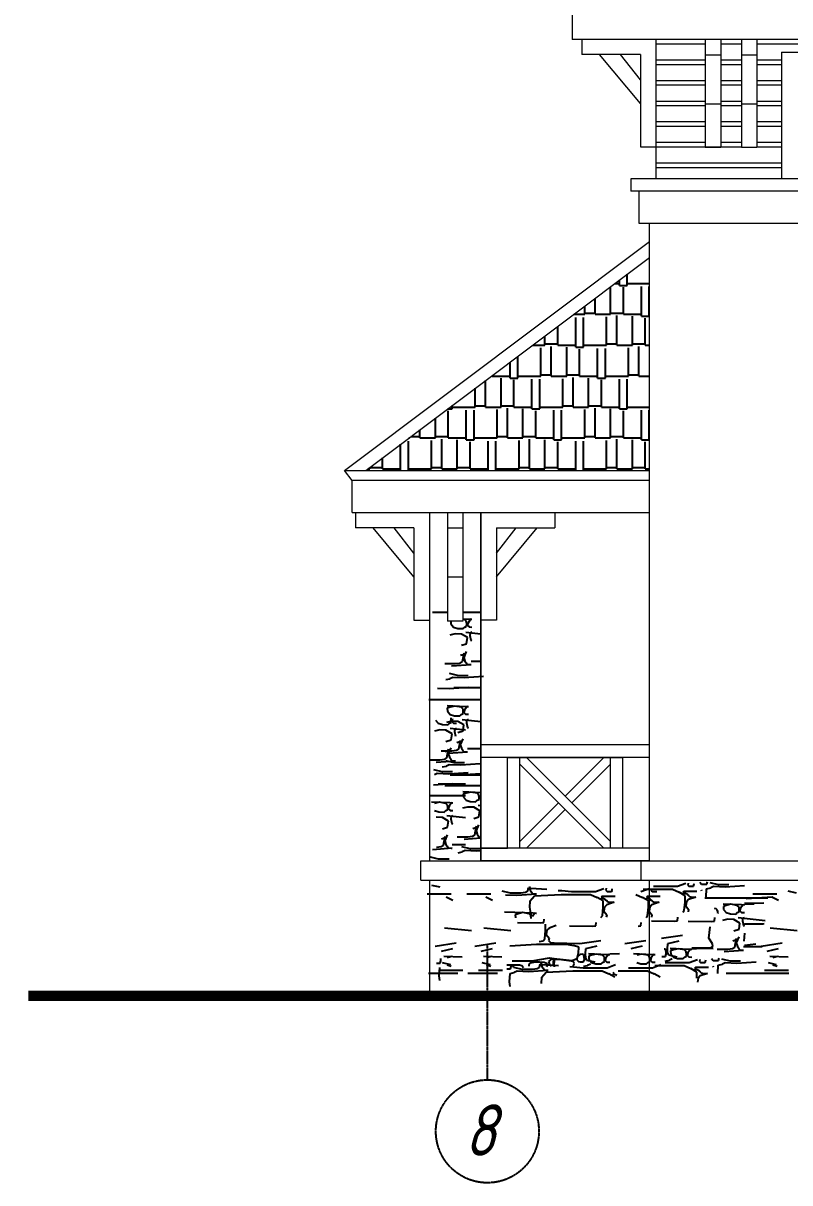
# Model space of a CAD drawing. Header units: millimetres. Extents: x 85048 to 158814, y 1395 to 38919.
# Drawn here: x 85048 to 91003, y 1395 to 10403 of the extents above; entities that cross this region are included whole.
import ezdxf

# ---------------------------------------------------------------- set-up
doc = ezdxf.new("R2010")
doc.units = ezdxf.units.MM
doc.linetypes.add('CENTER2', pattern=[1.125, 0.75, -0.125, 0.125, -0.125])
for name, color, linetype in [('axis', 40, 'CENTER2'), ('hatches', 8, 'Continuous'), ('wall', 5, 'Continuous')]:
    doc.layers.add(name, color=color, linetype=linetype)
doc.styles.add('ESKD', font='eskd.shx', dxfattribs={"oblique": 15})

msp = doc.modelspace()

# ---------------------------------------------------------------- hatches: boundary and pattern name
at = {"layer": 'hatches', "ltscale": 50, "true_color": 0x8f9991}
h = msp.add_hatch(dxfattribs=at)
h.set_pattern_fill('AR-RSHKE', color=252, scale=20, style=0)
h.set_pattern_definition([(0, (-2084640.28, 1516541.65), (510, 240), [120, -100, 140, -60, 180, -80]), (0, (-2084520.28, 1516551.65), (510, 240), [100, -380, 80, -120]), (0, (-2084280.28, 1516526.65), (510, 240), [60, -620]), (90, (-2084640.28, 1516541.65), (-170, 240), [230, -730]), (90, (-2084520.28, 1516541.65), (-170, 240), [225, -735]), (90, (-2084420.28, 1516541.65), (-170, 240), [210, -750]), (90, (-2084280.28, 1516526.65), (-170, 240), [230, -730]), (90, (-2084220.28, 1516526.65), (-170, 240), [230, -730]), (90, (-2084040.28, 1516541.65), (-170, 240), [220, -740])])
h.paths.add_polyline_path([(89913, 8582.4), (87709.6, 6929.9), (89913, 6929.9)])

# ---------------------------------------------------------------- linework, layer by layer
at = {"layer": 'axis'}
msp.add_line((88653.7, 2195.2), (88653.7, 3242.1), dxfattribs=at)
at = {"layer": 'axis', "color": 3}
msp.add_circle((88653.7, 1795.2), 400, dxfattribs=at)
at = {"layer": 'hatches', "color": 252, "ltscale": 50, "true_color": 0x8f9991}
for p, q in [((88227.1, 5827.9, -447.4), (88343.4, 5827.9, -447.4)), ((88463.4, 5827.9, -447.4), (88602.9, 5827.9, -447.4)), ((88463.4, 5776.1, -666.4), (88510.1, 5773.8, -666.4)), ((88492, 5753.1, -666.4), (88478.3, 5767.9, -666.4)), ((88523, 5772.8, -666.4), (88503.7, 5746.1, -666.4)), ((88510.1, 5773.8, -666.4), (88534.1, 5773, -666.4)), ((88534.1, 5770.6, -666.4), (88523, 5772.8, -666.4)), ((88369.9, 5758.1, -666.4), (88370.8, 5736.5, -666.4)), ((88370.8, 5736.5, -666.4), (88391.7, 5711.9, -666.4)), ((88391.7, 5711.9, -666.4), (88424.9, 5701.6, -666.4)), ((88424.9, 5701.6, -666.4), (88466.4, 5700.6, -666.4)), ((88466.4, 5700.6, -666.4), (88478.3, 5711.9, -666.4)), ((88478.3, 5711.9, -666.4), (88492.6, 5718.7, -666.4)), ((88493.5, 5732, -666.4), (88492, 5753.1, -666.4)), ((88492.6, 5718.7, -666.4), (88493.5, 5732, -666.4)), ((88503.7, 5746.1, -666.4), (88497.8, 5726.3, -666.4)), ((88497.8, 5726.3, -666.4), (88511.7, 5713.3, -666.4)), ((88511.7, 5713.3, -666.4), (88534.1, 5712.5, -666.4)), ((88403.9, 5659.7, -666.4), (88363, 5650.3, -666.4)), ((88451.4, 5657.9, -666.4), (88403.9, 5659.7, -666.4)), ((88499, 5630.2, -666.4), (88451.4, 5657.9, -666.4)), ((88485.8, 5673.2, -670.2), (88602.9, 5660.9, -670.2)), ((88492, 5583, -666.4), (88499, 5630.2, -666.4)), ((88520, 5665.4, -666.4), (88517.7, 5647.2, -666.4)), ((88517.7, 5647.2, -666.4), (88525.8, 5611.5, -666.4)), ((88534.1, 5672, -666.4), (88520, 5665.4, -666.4)), ((88525.8, 5611.5, -666.4), (88534.1, 5608, -666.4)), ((88443.9, 5493.5, -666.4), (88484.5, 5505.6, -666.4)), ((88451.4, 5570.9, -666.4), (88492, 5583, -666.4)), ((88459.3, 5443.9, -666.4), (88473, 5512.8, -666.4)), ((88489.3, 5522.4, -666.4), (88470, 5476.7, -666.4)), ((88322.1, 5428.9, -666.4), (88405.3, 5428.1, -666.4)), ((88526.6, 5418.7, -666.4), (88375.8, 5408, -666.4)), ((88405.3, 5428.1, -666.4), (88442.1, 5433.2, -666.4)), ((88442.1, 5433.2, -666.4), (88459.3, 5443.9, -666.4)), ((88470, 5476.7, -666.4), (88478.6, 5448.6, -666.4)), ((88478.6, 5448.6, -666.4), (88489.3, 5434.7, -666.4)), ((88489.3, 5434.7, -666.4), (88493.8, 5423.4, -666.4)), ((88493.8, 5423.4, -666.4), (88520.6, 5420.5, -666.4)), ((88520.6, 5420.5, -666.4), (88526.6, 5420.9, -666.4)), ((88602.9, 5445.3, -666.4), (88526.6, 5445.3, -666.4)), ((88355.7, 5353.2, -666.4), (88420.2, 5338.1, -666.4)), ((88384.7, 5320.8, -666.4), (88362.6, 5311, -666.4)), ((88473.8, 5317.2, -666.4), (88384.7, 5320.8, -666.4)), ((88420.2, 5338.1, -666.4), (88503.3, 5337.3, -666.4)), ((88624.6, 5328, -666.4), (88473.8, 5317.2, -666.4)), ((88356, 5231.9, -443.6), (88266.8, 5235.4, -443.6)), ((88330.6, 5304.9, -666.4), (88362.6, 5311, -666.4)), ((88506.8, 5242.6, -443.6), (88356, 5231.9, -443.6)), ((88392.3, 5242.6, -443.6), (88602.9, 5242.6, -443.6)), ((88199.8, 5149.8, -224.5), (88602.9, 5149.8, -224.5)), ((88340.2, 5102.7, -443.6), (88482.8, 5095.7, -443.6)), ((88364.4, 5089.9, -443.6), (88342.5, 5081.8, -443.6)), ((88342.5, 5081.8, -443.6), (88343.5, 5058.4, -443.6)), ((88343.5, 5058.4, -443.6), (88364.4, 5033.9, -443.6)), ((88401.1, 5098.4, -443.6), (88364.4, 5089.9, -443.6)), ((88451, 5089.9, -443.6), (88401.1, 5098.4, -443.6)), ((88464.7, 5075, -443.6), (88451, 5089.9, -443.6)), ((88466.2, 5053.9, -443.6), (88464.7, 5075, -443.6)), ((88465.2, 5040.7, -443.6), (88466.2, 5053.9, -443.6)), ((88476.4, 5068, -443.6), (88470.5, 5048.3, -443.6)), ((88470.5, 5048.3, -443.6), (88484.4, 5035.2, -443.6)), ((88495.7, 5094.7, -443.6), (88476.4, 5068, -443.6)), ((88482.8, 5095.7, -443.6), (88506.8, 5095, -443.6)), ((88506.8, 5092.5, -443.6), (88495.7, 5094.7, -443.6)), ((88250.6, 4989.6, -220.7), (88271.4, 4965, -220.7)), ((88271.4, 4965, -220.7), (88304.6, 4954.6, -220.7)), ((88304.6, 4954.6, -220.7), (88346.2, 4953.7, -220.7)), ((88376.6, 4981.6, -443.6), (88335.7, 4972.2, -443.6)), ((88346.2, 4953.7, -220.7), (88358.1, 4965, -220.7)), ((88358.1, 4965, -220.7), (88372.3, 4971.8, -220.7)), ((88364.4, 5033.9, -443.6), (88397.5, 5023.5, -443.6)), ((88373.3, 4985.1, -220.7), (88371.7, 5006.1, -220.7)), ((88372.3, 4971.8, -220.7), (88373.3, 4985.1, -220.7)), ((88424.1, 4979.8, -443.6), (88376.6, 4981.6, -443.6)), ((88383.4, 4999.1, -220.7), (88377.6, 4979.4, -220.7)), ((88377.6, 4979.4, -220.7), (88391.4, 4966.3, -220.7)), ((88391.4, 4966.3, -220.7), (88413.9, 4965.6, -220.7)), ((88397.5, 5023.5, -443.6), (88439.1, 5022.5, -443.6)), ((88471.7, 4952.2, -443.6), (88424.1, 4979.8, -443.6)), ((88439.1, 5022.5, -443.6), (88451, 5033.9, -443.6)), ((88451, 5033.9, -443.6), (88465.2, 5040.7, -443.6)), ((88458.5, 4995.1, -447.4), (88602.9, 4980, -447.4)), ((88484.4, 5035.2, -443.6), (88506.8, 5034.5, -443.6)), ((88492.7, 4987.4, -443.6), (88490.4, 4969.1, -443.6)), ((88490.4, 4969.1, -443.6), (88498.5, 4933.4, -443.6)), ((88506.8, 4993.9, -443.6), (88492.7, 4987.4, -443.6)), ((88283.7, 4912.8, -220.7), (88242.8, 4903.4, -220.7)), ((88331.1, 4911, -220.7), (88283.7, 4912.8, -220.7)), ((88378.8, 4883.3, -220.7), (88331.1, 4911, -220.7)), ((88365.6, 4926.3, -224.5), (88482.7, 4914, -224.5)), ((88371.7, 4836.1, -220.7), (88378.8, 4883.3, -220.7)), ((88399.8, 4918.5, -220.7), (88397.4, 4900.2, -220.7)), ((88397.4, 4900.2, -220.7), (88405.6, 4864.5, -220.7)), ((88413.9, 4925, -220.7), (88399.8, 4918.5, -220.7)), ((88424.1, 4892.9, -443.6), (88464.7, 4905, -443.6)), ((88464.7, 4905, -443.6), (88471.7, 4952.2, -443.6)), ((88498.5, 4933.4, -443.6), (88506.8, 4930, -443.6)), ((88331.1, 4824, -220.7), (88371.7, 4836.1, -220.7)), ((88369.1, 4775.5, -220.7), (88349.8, 4729.7, -220.7)), ((88416.6, 4815.4, -443.6), (88457.2, 4827.6, -443.6)), ((88431.9, 4765.8, -443.6), (88445.6, 4834.7, -443.6)), ((88462, 4844.4, -443.6), (88442.7, 4798.6, -443.6)), ((88442.7, 4798.6, -443.6), (88451.3, 4770.5, -443.6)), ((88285, 4681.2, -220.7), (88321.9, 4686.2, -220.7)), ((88294.8, 4750.8, -443.6), (88377.9, 4750, -443.6)), ((88321.9, 4686.2, -220.7), (88339, 4697, -220.7)), ((88323.6, 4746.6, -220.7), (88364.2, 4758.7, -220.7)), ((88339, 4697, -220.7), (88352.7, 4765.8, -220.7)), ((88499.3, 4740.7, -443.6), (88348.5, 4729.9, -443.6)), ((88349.8, 4729.7, -220.7), (88358.4, 4701.6, -220.7)), ((88358.4, 4701.6, -220.7), (88369.1, 4687.7, -220.7)), ((88369.1, 4687.7, -220.7), (88373.6, 4676.5, -220.7)), ((88377.9, 4750, -443.6), (88414.8, 4755.1, -443.6)), ((88414.8, 4755.1, -443.6), (88431.9, 4765.8, -443.6)), ((88451.3, 4770.5, -443.6), (88462, 4756.6, -443.6)), ((88462, 4756.6, -443.6), (88466.5, 4745.3, -443.6)), ((88466.5, 4745.3, -443.6), (88493.2, 4742.4, -443.6)), ((88493.2, 4742.4, -443.6), (88499.3, 4742.8, -443.6)), ((88602.9, 4767.3, -443.6), (88499.3, 4767.3, -443.6)), ((88201.9, 4681.9, -220.7), (88285, 4681.2, -220.7)), ((88235.5, 4606.2, -220.7), (88299.9, 4591.2, -220.7)), ((88406.4, 4671.8, -220.7), (88255.6, 4661.1, -220.7)), ((88303.3, 4626.8, -443.6), (88335.3, 4632.9, -443.6)), ((88328.4, 4675.1, -443.6), (88392.8, 4660.1, -443.6)), ((88357.3, 4642.7, -443.6), (88335.3, 4632.9, -443.6)), ((88446.5, 4639.2, -443.6), (88357.3, 4642.7, -443.6)), ((88373.6, 4676.5, -220.7), (88400.3, 4673.5, -220.7)), ((88392.8, 4660.1, -443.6), (88476, 4659.3, -443.6)), ((88400.3, 4673.5, -220.7), (88406.4, 4673.9, -220.7)), ((88597.3, 4649.9, -443.6), (88446.5, 4639.2, -443.6)), ((88264.4, 4573.8, -220.7), (88242.4, 4564, -220.7)), ((88353.6, 4570.3, -220.7), (88264.4, 4573.8, -220.7)), ((88299.9, 4591.2, -220.7), (88383, 4590.4, -220.7)), ((88504.4, 4581.1, -220.7), (88353.6, 4570.3, -220.7)), ((88365, 4564.5, -220.7), (88602.9, 4564.5, -220.7)), ((88479.5, 4564.5, -220.7), (88390.3, 4568.1, -220.7)), ((88602.9, 4573.3, -220.7), (88479.5, 4564.5, -220.7)), ((88386.5, 4495.7, 2.2), (88235.7, 4484.9, 2.2)), ((88272.1, 4495.7, 2.2), (88482.7, 4495.7, 2.2)), ((88323.3, 4482.5, -1.6), (88602.9, 4482.5, -1.6)), ((88463.7, 4435.4, -220.7), (88606.3, 4428.4, -220.7)), ((88487.8, 4422.6, -220.7), (88466, 4414.5, -220.7)), ((88466, 4414.5, -220.7), (88467, 4391.1, -220.7)), ((88524.5, 4431.1, -220.7), (88487.8, 4422.6, -220.7)), ((88574.5, 4422.6, -220.7), (88524.5, 4431.1, -220.7)), ((88588.1, 4407.7, -220.7), (88574.5, 4422.6, -220.7)), ((88203.8, 4402.9, 221.2), (88482.7, 4402.9, 221.2)), ((88219.9, 4355.8, 2.2), (88362.6, 4348.8, 2.2)), ((88280.8, 4351.5, 2.2), (88244.1, 4342.9, 2.2)), ((88330.8, 4342.9, 2.2), (88280.8, 4351.5, 2.2)), ((88344.4, 4328.1, 2.2), (88330.8, 4342.9, 2.2)), ((88346, 4307, 2.2), (88344.4, 4328.1, 2.2)), ((88375.4, 4347.8, 2.2), (88356.1, 4321, 2.2)), ((88362.6, 4348.8, 2.2), (88386.5, 4348, 2.2)), ((88386.5, 4345.5, 2.2), (88375.4, 4347.8, 2.2)), ((88467, 4391.1, -220.7), (88487.8, 4366.5, -220.7)), ((88487.8, 4366.5, -220.7), (88521, 4356.2, -220.7)), ((88521, 4356.2, -220.7), (88562.6, 4355.2, -220.7)), ((88562.6, 4355.2, -220.7), (88574.5, 4366.5, -220.7)), ((88574.5, 4366.5, -220.7), (88588.7, 4373.3, -220.7)), ((88582, 4327.8, -224.5), (88602.9, 4325.6, -224.5)), ((88589.7, 4386.6, -220.7), (88588.1, 4407.7, -220.7)), ((88588.7, 4373.3, -220.7), (88589.7, 4386.6, -220.7)), ((88599.8, 4400.7, -220.7), (88594, 4381, -220.7)), ((88594, 4381, -220.7), (88602.9, 4372.5, -220.7)), ((88602.9, 4405, -220.7), (88599.8, 4400.7, -220.7)), ((88244.1, 4286.9, 2.2), (88277.3, 4276.6, 2.2)), ((88303.8, 4232.9, 2.2), (88256.4, 4234.7, 2.2)), ((88277.3, 4276.6, 2.2), (88318.9, 4275.6, 2.2)), ((88318.9, 4275.6, 2.2), (88330.8, 4286.9, 2.2)), ((88330.8, 4286.9, 2.2), (88345, 4293.7, 2.2)), ((88338.2, 4248.2, -1.6), (88482.7, 4233.1, -1.6)), ((88345, 4293.7, 2.2), (88346, 4307, 2.2)), ((88356.1, 4321, 2.2), (88350.3, 4301.3, 2.2)), ((88350.3, 4301.3, 2.2), (88364.1, 4288.3, 2.2)), ((88364.1, 4288.3, 2.2), (88386.5, 4287.5, 2.2)), ((88372.4, 4240.4, 2.2), (88370.1, 4222.2, 2.2)), ((88386.5, 4247, 2.2), (88372.4, 4240.4, 2.2)), ((88500.1, 4314.3, -220.7), (88459.2, 4304.9, -220.7)), ((88547.5, 4312.5, -220.7), (88500.1, 4314.3, -220.7)), ((88595.2, 4284.8, -220.7), (88547.5, 4312.5, -220.7)), ((88547.5, 4225.5, -220.7), (88588.1, 4237.7, -220.7)), ((88588.1, 4237.7, -220.7), (88595.2, 4284.8, -220.7)), ((88351.5, 4205.2, 2.2), (88303.8, 4232.9, 2.2)), ((88303.8, 4145.9, 2.2), (88344.4, 4158, 2.2)), ((88344.4, 4158, 2.2), (88351.5, 4205.2, 2.2)), ((88370.1, 4222.2, 2.2), (88378.2, 4186.5, 2.2)), ((88378.2, 4186.5, 2.2), (88386.5, 4183, 2.2)), ((88540, 4148.1, -220.7), (88580.6, 4160.2, -220.7)), ((88555.4, 4098.5, -220.7), (88569.1, 4167.4, -220.7)), ((88585.5, 4177.1, -220.7), (88566.2, 4131.3, -220.7)), ((88296.3, 4068.5, 2.2), (88336.9, 4080.6, 2.2)), ((88311.7, 4018.9, 2.2), (88325.4, 4087.8, 2.2)), ((88341.7, 4097.4, 2.2), (88322.5, 4051.7, 2.2)), ((88418.3, 4083.5, -220.7), (88501.4, 4082.7, -220.7)), ((88602.9, 4071.9, -220.7), (88472, 4062.6, -220.7)), ((88501.4, 4082.7, -220.7), (88538.3, 4087.8, -220.7)), ((88538.3, 4087.8, -220.7), (88555.4, 4098.5, -220.7)), ((88566.2, 4131.3, -220.7), (88574.8, 4103.2, -220.7)), ((88574.8, 4103.2, -220.7), (88585.5, 4089.3, -220.7)), ((88585.5, 4089.3, -220.7), (88590, 4078, -220.7)), ((88590, 4078, -220.7), (88602.9, 4076.6, -220.7)), ((88379, 3993.7, 2.2), (88228.2, 3983, 2.2)), ((88257.7, 4003.1, 2.2), (88294.6, 4008.2, 2.2)), ((88294.6, 4008.2, 2.2), (88311.7, 4018.9, 2.2)), ((88322.5, 4051.7, 2.2), (88331.1, 4023.6, 2.2)), ((88331.1, 4023.6, 2.2), (88341.7, 4009.7, 2.2)), ((88341.7, 4009.7, 2.2), (88346.3, 3998.4, 2.2)), ((88346.3, 3998.4, 2.2), (88373, 3995.5, 2.2)), ((88373, 3995.5, 2.2), (88379, 3995.9, 2.2)), ((88482.7, 4020.3, 2.2), (88379, 4020.3, 2.2)), ((88426.8, 3959.5, -220.7), (88458.8, 3965.6, -220.7)), ((88451.9, 4007.8, -220.7), (88516.3, 3992.7, -220.7)), ((88480.8, 3975.4, -220.7), (88458.8, 3965.6, -220.7)), ((88570, 3971.9, -220.7), (88480.8, 3975.4, -220.7)), ((88516.3, 3992.7, -220.7), (88599.4, 3992, -220.7)), ((88602.9, 3974.2, -220.7), (88570, 3971.9, -220.7)), ((88208.1, 3928.1, 2.2), (88272.6, 3913.1, 2.2)), ((88272.6, 3913.1, 2.2), (88355.7, 3912.3, 2.2)), ((88218.8, 3708.4, -94.6), (88283.3, 3693.4, -94.6)), ((88977.6, 3696.1, -141.2), (88986.2, 3668, -141.2)), ((89943.3, 3699.4, -44.4), (90129.6, 3699.4, -44.4)), ((90129.6, 3699.4, -44.4), (90194.5, 3723.2, -44.4)), ((90212.2, 3723.6, -44.4), (90209.8, 3708.2, -44.4)), ((90209.8, 3708.2, -44.4), (90219, 3699.4, -44.4)), ((90219, 3699.4, -44.4), (90253.9, 3699.4, -44.4)), ((90253.9, 3699.4, -44.4), (90258.1, 3707.2, -44.4)), ((90258.1, 3707.2, -44.4), (90259, 3720.3, -44.4)), ((90304.6, 3729.9, 11.6), (90317.4, 3715.7, 11.6)), ((90317.4, 3715.7, 11.6), (90330.6, 3714, 11.6)), ((90330.6, 3714, 11.6), (90358.3, 3714, 11.6)), ((90358.3, 3714, 11.6), (90364.4, 3732.1, 11.6)), ((90381.6, 3728.2, 11.6), (90446.1, 3713.2, 11.6)), ((90410.6, 3695.8, 11.6), (90388.5, 3686, 11.6)), ((90499.7, 3692.3, 11.6), (90410.6, 3695.8, 11.6)), ((90446.1, 3713.2, 11.6), (90529.2, 3712.4, 11.6)), ((90650.5, 3703, 11.6), (90499.7, 3692.3, 11.6)), ((88185.4, 3639.3, -89), (88371.7, 3639.3, -89)), ((88333.4, 3615.7, -89), (88385.2, 3592, -33)), ((88493, 3639.3, -89), (88679.2, 3639.3, -89)), ((88641, 3615.7, -89), (88692.7, 3592, -33)), ((88765.2, 3663.3, -141.2), (88829.7, 3648.3, -141.2)), ((88883.3, 3627.4, -141.2), (88794.2, 3630.9, -141.2)), ((88829.7, 3648.3, -141.2), (88912.8, 3647.5, -141.2)), ((89034.1, 3638.1, -141.2), (88883.3, 3627.4, -141.2)), ((88912.8, 3647.5, -141.2), (88949.7, 3652.6, -141.2)), ((88949.7, 3652.6, -141.2), (88966.8, 3663.3, -141.2)), ((88966.8, 3663.3, -141.2), (88972, 3689.4, -141.2)), ((88983.5, 3583.3, -29.2), (89020, 3623.3, -85.2)), ((88986.2, 3668, -141.2), (88996.8, 3654.1, -141.2)), ((89114.6, 3673.5, -85.2), (88990.8, 3681.6, -85.2)), ((88996.8, 3654.1, -141.2), (89001.4, 3642.8, -141.2)), ((89001.4, 3642.8, -141.2), (89028.1, 3639.9, -141.2)), ((89020, 3623.3, -85.2), (89226.5, 3635.2, -85.2)), ((89028.1, 3639.9, -141.2), (89034.1, 3640.3, -141.2)), ((89202.9, 3667.2, -85.2), (89231.6, 3664.7, -85.2)), ((89226.5, 3635.2, -85.2), (89455.3, 3635.2, -85.2)), ((89231.6, 3664.7, -85.2), (89307.3, 3658.8, -85.2)), ((89307.3, 3658.8, -85.2), (89493.6, 3658.8, -85.2)), ((89455.3, 3635.2, -85.2), (89507.1, 3611.4, -29.2)), ((89493.6, 3658.8, -85.2), (89558.5, 3682.7, -85.2)), ((89553.5, 3584.8, -29.2), (89507.1, 3611.4, -29.2)), ((89545.3, 3621.3, -29.2), (89536.9, 3613.2, -29.2)), ((89536.9, 3613.2, -29.2), (89568.4, 3599.8, -29.2)), ((89545.3, 3621.3, -29.2), (89645.2, 3621.3, -29.2)), ((89576.2, 3683.1, -85.2), (89573.8, 3667.7, -85.2)), ((89573.8, 3667.7, -85.2), (89583, 3658.8, -85.2)), ((89583, 3658.8, -85.2), (89617.9, 3658.8, -85.2)), ((89617.9, 3658.8, -85.2), (89622.1, 3666.6, -85.2)), ((89622.1, 3666.6, -85.2), (89623, 3679.8, -85.2)), ((89806.6, 3635.2, -85.2), (89858.3, 3611.4, -29.2)), ((89844.8, 3658.8, -85.2), (89909.8, 3682.7, -85.2)), ((89904.8, 3584.8, -29.2), (89858.3, 3611.4, -29.2)), ((89862.5, 3675.8, -44.4), (90091.3, 3675.8, -44.4)), ((89896.5, 3621.3, -29.2), (89888.2, 3613.2, -29.2)), ((89888.2, 3613.2, -29.2), (89919.7, 3599.8, -29.2)), ((89896.5, 3621.3, -29.2), (89996.4, 3621.3, -29.2)), ((89925, 3667.7, -85.2), (89934.2, 3658.8, -85.2)), ((89934.2, 3658.8, -85.2), (89969.2, 3658.8, -85.2)), ((90091.3, 3675.8, -44.4), (90143.1, 3652, 11.6)), ((90189.5, 3625.4, 11.6), (90143.1, 3652, 11.6)), ((90181.3, 3661.8, 11.6), (90172.9, 3653.8, 11.6)), ((90172.9, 3653.8, 11.6), (90204.4, 3640.4, 11.6)), ((90181.3, 3661.8, 11.6), (90281.2, 3661.8, 11.6)), ((90189.7, 3576.6, 11.6), (90189.5, 3625.4, 11.6)), ((90204.4, 3640.4, 11.6), (90205.3, 3633.9, 11.6)), ((90205.3, 3633.9, 11.6), (90216.3, 3627.8, 11.6)), ((90216.3, 3627.8, 11.6), (90223.4, 3620.1, 11.6)), ((90273.4, 3614.7, 11.6), (90216.8, 3595.7, 11.6)), ((90223.4, 3620.1, 11.6), (90234.9, 3616.6, 11.6)), ((90234.9, 3616.6, 11.6), (90273.4, 3614.7, 11.6)), ((90318.2, 3663.1, 11.6), (90315.7, 3670.4, 11.6)), ((90343.6, 3610.2, 230.6), (90831, 3610.2, 230.6)), ((90352, 3614.8, 11.6), (90356.5, 3679.9, 11.6)), ((90356.5, 3679.9, 11.6), (90388.5, 3686, 11.6)), ((90868.1, 3613.9, 7.8), (90662.5, 3600.7, 7.8)), ((90716.1, 3639.3, -89), (90902.3, 3639.3, -89)), ((90864.1, 3615.7, -89), (90915.8, 3592, -33)), ((90988.3, 3663.3, -141.2), (91052.8, 3648.3, -141.2)), ((88983.5, 3583.3, -29.2), (88980.8, 3535.3, -29.2)), ((88980.8, 3535.3, -29.2), (88988.2, 3489.9, -29.2)), ((89547.2, 3470.1, -29.2), (89553.7, 3536, -29.2)), ((89553.7, 3536, -29.2), (89553.5, 3584.8, -29.2)), ((89563.7, 3537.4, -29.2), (89558.3, 3505.2, -29.2)), ((89580.8, 3555.2, -29.2), (89563.7, 3537.4, -29.2)), ((89568.4, 3599.8, -29.2), (89569.3, 3593.3, -29.2)), ((89569.3, 3593.3, -29.2), (89580.3, 3587.2, -29.2)), ((89580.3, 3587.2, -29.2), (89587.4, 3579.5, -29.2)), ((89637.4, 3574.1, -29.2), (89580.8, 3555.2, -29.2)), ((89587.4, 3579.5, -29.2), (89598.9, 3576, -29.2)), ((89598.9, 3576, -29.2), (89637.4, 3574.1, -29.2)), ((89898.4, 3470.1, -29.2), (89904.9, 3536, -29.2)), ((89904.9, 3536, -29.2), (89904.8, 3584.8, -29.2)), ((89915, 3537.4, -29.2), (89909.5, 3505.2, -29.2)), ((89932.1, 3555.2, -29.2), (89915, 3537.4, -29.2)), ((89919.7, 3599.8, -29.2), (89920.5, 3593.3, -29.2)), ((89920.5, 3593.3, -29.2), (89931.5, 3587.2, -29.2)), ((89931.5, 3587.2, -29.2), (89938.7, 3579.5, -29.2)), ((89988.6, 3574.1, -29.2), (89932.1, 3555.2, -29.2)), ((89938.7, 3579.5, -29.2), (89950.1, 3576, -29.2)), ((89950.1, 3576, -29.2), (89988.6, 3574.1, -29.2)), ((90183.2, 3510.7, 11.6), (90189.7, 3576.6, 11.6)), ((90199.7, 3578, 11.6), (90194.3, 3545.8, 11.6)), ((90194.3, 3545.8, 11.6), (90216.8, 3517.8, 11.6)), ((90216.8, 3595.7, 11.6), (90199.7, 3578, 11.6)), ((90216.8, 3517.8, 11.6), (90212.4, 3499.2, 11.6)), ((90429.9, 3522.8, 11.6), (90416.7, 3527.3, 11.6)), ((90437.7, 3517, 11.6), (90429.9, 3522.8, 11.6)), ((90443.3, 3503.6, 11.6), (90437.7, 3517, 11.6)), ((90483.9, 3563.1, 11.6), (90626.5, 3556.1, 11.6)), ((90508.1, 3550.3, 11.6), (90486.3, 3542.2, 11.6)), ((90486.3, 3542.2, 11.6), (90487.2, 3518.8, 11.6)), ((90487.2, 3518.8, 11.6), (90508.1, 3494.3, 11.6)), ((90544.8, 3558.8, 11.6), (90508.1, 3550.3, 11.6)), ((90594.7, 3550.3, 11.6), (90544.8, 3558.8, 11.6)), ((90608.4, 3535.4, 11.6), (90594.7, 3550.3, 11.6)), ((90609.9, 3514.3, 11.6), (90608.4, 3535.4, 11.6)), ((90609, 3501.1, 11.6), (90609.9, 3514.3, 11.6)), ((90620.1, 3528.4, 11.6), (90614.2, 3508.7, 11.6)), ((90639.4, 3555.1, 11.6), (90620.1, 3528.4, 11.6)), ((90626.5, 3556.1, 11.6), (90650.5, 3555.4, 11.6)), ((90650.5, 3552.9, 11.6), (90639.4, 3555.1, 11.6)), ((90650.5, 3566.7, 11.6), (90801.3, 3569.4, 11.6)), ((90650.5, 3560.3, 11.6), (90725.3, 3563.2, 11.6)), ((88785.8, 3499, -141.2), (88867.5, 3498.2, -141.2)), ((88867.5, 3498.2, -141.2), (89010.2, 3491.2, -141.2)), ((88891.7, 3485.4, -141.2), (88869.9, 3477.4, -141.2)), ((88869.9, 3477.4, -141.2), (88870.8, 3453.9, -141.2)), ((88928.4, 3493.9, -141.2), (88891.7, 3485.4, -141.2)), ((88978.4, 3485.4, -141.2), (88928.4, 3493.9, -141.2)), ((88992, 3470.5, -141.2), (88978.4, 3485.4, -141.2)), ((88988.2, 3489.9, -29.2), (88995, 3461, -29.2)), ((88993.6, 3449.5, -141.2), (88992, 3470.5, -141.2)), ((89023, 3490.2, -141.2), (89003.7, 3463.5, -141.2)), ((89010.2, 3491.2, -141.2), (89034.1, 3490.5, -141.2)), ((89034.1, 3488, -141.2), (89023, 3490.2, -141.2)), ((89091.3, 3418.3, -29.2), (89094, 3444.3, -29.2)), ((89534.5, 3456.2, -29.2), (89547.2, 3470.1, -29.2)), ((89558.3, 3505.2, -29.2), (89580.8, 3477.2, -29.2)), ((89580.8, 3477.2, -29.2), (89576.4, 3458.7, -29.2)), ((89885.7, 3456.2, -29.2), (89898.4, 3470.1, -29.2)), ((89909.5, 3505.2, -29.2), (89932.1, 3477.2, -29.2)), ((89927.5, 3431.6, 11.6), (90108.3, 3428.8, 11.6)), ((89932.1, 3477.2, -29.2), (89927.7, 3458.7, -29.2)), ((90108.3, 3428.8, 11.6), (90131.2, 3431.6, 11.6)), ((90131.2, 3431.6, 11.6), (90133.9, 3457.6, 11.6)), ((90170.5, 3496.8, 11.6), (90183.2, 3510.7, 11.6)), ((90213, 3428.9, 11.6), (90393.8, 3426.2, 11.6)), ((90393.8, 3426.2, 11.6), (90416.7, 3428.9, 11.6)), ((90416.7, 3428.9, 11.6), (90419.5, 3455, 11.6)), ((90443, 3486.6, 11.6), (90445.3, 3493.9, 11.6)), ((90444.6, 3499.8, 11.6), (90443.3, 3503.6, 11.6)), ((90445.3, 3493.9, 11.6), (90444.6, 3499.8, 11.6)), ((90520.3, 3442.1, 11.6), (90479.5, 3432.6, 11.6)), ((90508.1, 3494.3, 11.6), (90541.3, 3483.9, 11.6)), ((90567.8, 3440.2, 11.6), (90520.3, 3442.1, 11.6)), ((90541.3, 3483.9, 11.6), (90582.8, 3482.9, 11.6)), ((90615.4, 3412.6, 11.6), (90567.8, 3440.2, 11.6)), ((90582.8, 3482.9, 11.6), (90594.7, 3494.3, 11.6)), ((90594.7, 3494.3, 11.6), (90609, 3501.1, 11.6)), ((90602.2, 3455.6, 7.8), (90812.2, 3433.6, 7.8)), ((90614.2, 3508.7, 11.6), (90628.1, 3495.6, 11.6)), ((90628.1, 3495.6, 11.6), (90650.5, 3494.9, 11.6)), ((90636.4, 3447.8, 11.6), (90634.1, 3429.5, 11.6)), ((90634.1, 3429.5, 11.6), (90642.2, 3393.8, 11.6)), ((90650.5, 3454.3, 11.6), (90636.4, 3447.8, 11.6)), ((88319.4, 3376.4, -141.2), (88529.3, 3354.5, -141.2)), ((88626.9, 3376.4, -141.2), (88836.9, 3354.5, -141.2)), ((88887.6, 3418.3, -29.2), (89068.4, 3415.5, -29.2)), ((89068.4, 3415.5, -29.2), (89091.3, 3418.3, -29.2)), ((89098.6, 3289.5, -85.2), (89105.1, 3355.4, -85.2)), ((89105.1, 3355.4, -85.2), (89104.9, 3404.2, -85.2)), ((89115.2, 3356.8, -85.2), (89109.7, 3324.6, -85.2)), ((89132.3, 3374.6, -85.2), (89115.2, 3356.8, -85.2)), ((89188.8, 3393.5, -85.2), (89132.3, 3374.6, -85.2)), ((89291.5, 3391, -29.2), (89472.3, 3388.3, -29.2)), ((89472.3, 3388.3, -29.2), (89495.2, 3391, -29.2)), ((89495.2, 3391, -29.2), (89497.9, 3417.1, -29.2)), ((89823.5, 3388.3, -29.2), (89846.4, 3391, -29.2)), ((89846.4, 3391, -29.2), (89849.2, 3417.1, -29.2)), ((90374.9, 3296.6, 11.6), (90384.6, 3383.4, 11.6)), ((90567.8, 3353.3, 11.6), (90608.4, 3365.4, 11.6)), ((90608.4, 3365.4, 11.6), (90615.4, 3412.6, 11.6)), ((90642.2, 3393.8, 11.6), (90650.5, 3390.4, 11.6)), ((90651.6, 3334.4, 11.6), (90644.9, 3271.4, 11.6)), ((90650.5, 3407.9, 11.6), (90794.4, 3407.9, 11.6)), ((90802.3, 3406.4, 11.6), (90650.5, 3404.6, 11.6)), ((90850, 3376.4, -141.2), (91060, 3354.5, -141.2)), ((88248.8, 3234.7, -89), (88411.9, 3258.6, -89)), ((88556.4, 3234.7, -89), (88719.5, 3258.6, -89)), ((88829.1, 3236.2, -197.2), (89035.6, 3248.1, -197.2)), ((89035.6, 3248.1, -197.2), (89264.5, 3248.1, -197.2)), ((89054.9, 3268.9, -85.2), (89085.9, 3275.6, -85.2)), ((89085.9, 3275.6, -85.2), (89098.6, 3289.5, -85.2)), ((89109.7, 3324.6, -85.2), (89132.3, 3296.6, -85.2)), ((89132.3, 3296.6, -85.2), (89127.8, 3278.1, -85.2)), ((89127.8, 3278.1, -85.2), (89143.2, 3262.6, -85.2)), ((89143.2, 3262.6, -85.2), (89171.9, 3260.1, -85.2)), ((89171.9, 3260.1, -85.2), (89370.7, 3254.2, -85.2)), ((89264.5, 3248.1, -197.2), (89322.6, 3238.3, -141.2)), ((89370.7, 3254.2, -85.2), (89533.8, 3278.1, -85.2)), ((89722, 3254.2, -85.2), (89885.1, 3278.1, -85.2)), ((90006.7, 3294.8, -44.4), (90169.8, 3318.6, -44.4)), ((90052.5, 3252.7, -100.4), (90049.8, 3213.6, -100.4)), ((90140.4, 3273.5, -100.4), (90052.5, 3252.7, -100.4)), ((90402.3, 3252.8, 11.6), (90374.9, 3296.6, 11.6)), ((90404.8, 3231.5, 11.6), (90402.3, 3252.8, 11.6)), ((90560.3, 3275.8, 11.6), (90600.9, 3288, 11.6)), ((90575.7, 3226.2, 11.6), (90589.4, 3295.1, 11.6)), ((90605.7, 3304.8, 11.6), (90586.4, 3259, 11.6)), ((90586.4, 3259, 11.6), (90595, 3230.9, 11.6)), ((90650.3, 3240.3, 11.6), (90739.9, 3251.9, 11.6)), ((90779.5, 3234.7, -89), (90942.6, 3258.6, -89)), ((88382.5, 3213.5, -145), (88294.6, 3192.6, -145)), ((88316.2, 3156.9, -33), (88458.8, 3149.9, -33)), ((88690, 3213.5, -145), (88602.2, 3192.6, -145)), ((88623.8, 3156.9, -33), (88766.4, 3149.9, -33)), ((89363.2, 3225.2, -141.2), (89322.6, 3238.3, -141.2)), ((89350.2, 3136.9, -141.2), (89362.3, 3182.5, -141.2)), ((89373.6, 3168.9, -141.2), (89350.9, 3149.1, -141.2)), ((89361.4, 3179, -141.2), (89363.2, 3225.2, -141.2)), ((89389.8, 3170.3, -141.2), (89373.6, 3168.9, -141.2)), ((89401.4, 3168.9, -141.2), (89389.8, 3170.3, -141.2)), ((89406.4, 3147, -141.2), (89401.4, 3168.9, -141.2)), ((89416.5, 3212.1, -141.2), (89413.8, 3173, -141.2)), ((89413.8, 3173, -141.2), (89415.2, 3143.5, -141.2)), ((89504.4, 3233, -141.2), (89416.5, 3212.1, -141.2)), ((89438.1, 3176.4, -29.2), (89580.7, 3169.3, -29.2)), ((89462.3, 3163.5, -29.2), (89440.5, 3155.5, -29.2)), ((89440.5, 3155.5, -29.2), (89441.4, 3132.1, -29.2)), ((89499, 3172.1, -29.2), (89462.3, 3163.5, -29.2)), ((89548.9, 3163.5, -29.2), (89499, 3172.1, -29.2)), ((89562.6, 3148.7, -29.2), (89548.9, 3163.5, -29.2)), ((89593.6, 3168.4, -29.2), (89574.3, 3141.6, -29.2)), ((89580.7, 3169.3, -29.2), (89604.7, 3168.6, -29.2)), ((89604.7, 3166.1, -29.2), (89593.6, 3168.4, -29.2)), ((89604.7, 3173.5, -29.2), (89679.5, 3176.4, -29.2)), ((89855.6, 3233, -141.2), (89767.8, 3212.1, -141.2)), ((89789.4, 3176.4, -29.2), (89932, 3169.3, -29.2)), ((89850.2, 3172.1, -29.2), (89813.6, 3163.5, -29.2)), ((89900.2, 3163.5, -29.2), (89850.2, 3172.1, -29.2)), ((89913.8, 3148.7, -29.2), (89900.2, 3163.5, -29.2)), ((89944.9, 3168.4, -29.2), (89925.6, 3141.6, -29.2)), ((89932, 3169.3, -29.2), (89956, 3168.6, -29.2)), ((89956, 3166.1, -29.2), (89944.9, 3168.4, -29.2)), ((90037.4, 3209.5, -100.4), (90025.8, 3210.9, -100.4)), ((90042.4, 3187.6, -100.4), (90037.4, 3209.5, -100.4)), ((90037.4, 3152.3, -100.4), (90043.5, 3170.4, -100.4)), ((90043.5, 3170.4, -100.4), (90042.4, 3187.6, -100.4)), ((90049.8, 3213.6, -100.4), (90051.2, 3184, -100.4)), ((90051.2, 3184, -100.4), (90060.7, 3166.5, -100.4)), ((90060.7, 3166.5, -100.4), (90125.1, 3151.5, -100.4)), ((90074.1, 3216.9, 11.6), (90216.7, 3209.9, 11.6)), ((90098.3, 3204.1, 11.6), (90076.5, 3196, 11.6)), ((90076.5, 3196, 11.6), (90077.4, 3172.6, 11.6)), ((90077.4, 3172.6, 11.6), (90098.3, 3148.1, 11.6)), ((90135, 3212.6, 11.6), (90098.3, 3204.1, 11.6)), ((90184.9, 3204.1, 11.6), (90135, 3212.6, 11.6)), ((90198.6, 3189.2, 11.6), (90184.9, 3204.1, 11.6)), ((90184.9, 3148.1, 11.6), (90199.2, 3154.9, 11.6)), ((90200.2, 3168.1, 11.6), (90198.6, 3189.2, 11.6)), ((90199.2, 3154.9, 11.6), (90200.2, 3168.1, 11.6)), ((90210.3, 3182.2, 11.6), (90204.5, 3162.5, 11.6)), ((90204.5, 3162.5, 11.6), (90218.3, 3149.4, 11.6)), ((90229.6, 3208.9, 11.6), (90210.3, 3182.2, 11.6)), ((90216.7, 3209.9, 11.6), (90240.7, 3209.2, 11.6)), ((90240.7, 3206.7, 11.6), (90229.6, 3208.9, 11.6)), ((90240.7, 3220.5, 11.6), (90391.5, 3223.2, 11.6)), ((90240.7, 3214.1, 11.6), (90315.5, 3217, 11.6)), ((90315.5, 3217, 11.6), (90406.7, 3214.5, 11.6)), ((90391.5, 3223.2, 11.6), (90404.8, 3231.5, 11.6)), ((90438.6, 3211.2, 11.6), (90521.7, 3210.4, 11.6)), ((90643, 3201.1, 11.6), (90492.2, 3190.3, 11.6)), ((90521.7, 3210.4, 11.6), (90558.5, 3215.5, 11.6)), ((90558.5, 3215.5, 11.6), (90575.7, 3226.2, 11.6)), ((90595, 3230.9, 11.6), (90605.7, 3217, 11.6)), ((90605.7, 3217, 11.6), (90610.2, 3205.8, 11.6)), ((90610.2, 3205.8, 11.6), (90637, 3202.8, 11.6)), ((90637, 3202.8, 11.6), (90643, 3203.2, 11.6)), ((90786.9, 3227.7, 11.6), (90643, 3227.7, 11.6)), ((90913.1, 3213.5, -145), (90825.3, 3192.6, -145)), ((90846.9, 3156.9, -33), (90989.5, 3149.9, -33)), ((88258.3, 3101.6, -94.6), (88286, 3101.6, -94.6)), ((88279.7, 3002.4, -94.6), (88284.2, 3067.5, -94.6)), ((88286, 3101.6, -94.6), (88292.1, 3119.6, -94.6)), ((88292.1, 3119.6, -94.6), (88291.1, 3136.8, -94.6)), ((88302.8, 3106.5, -145), (88367.2, 3091.4, -145)), ((88377.1, 3152.6, -33), (88340.4, 3144, -33)), ((88340.4, 3088, -33), (88373.6, 3077.7, -33)), ((88610.4, 3106.5, -145), (88674.8, 3091.4, -145)), ((88684.7, 3152.6, -33), (88648, 3144, -33)), ((88648, 3088, -33), (88681.2, 3077.7, -33)), ((88903.9, 3086.7, -141.2), (88804, 3086.7, -141.2)), ((88832.4, 3056.4, -141.2), (88838.5, 3074.5, -141.2)), ((88838.5, 3074.5, -141.2), (88837.5, 3091.7, -141.2)), ((88845, 3120.7, -141.2), (89000.9, 3120.2, -141.2)), ((88846.2, 3088.1, -141.2), (88855.7, 3070.6, -141.2)), ((88855.7, 3070.6, -141.2), (88920.2, 3055.6, -141.2)), ((88920, 3080.5, -141.2), (88903.9, 3086.7, -141.2)), ((88932.9, 3064.7, -141.2), (88920, 3080.5, -141.2)), ((88975, 3089.8, -141.2), (88974.6, 3077.6, -141.2)), ((88984.7, 3102.5, -141.2), (88975, 3089.8, -141.2)), ((89026, 3108, -141.2), (88984.7, 3102.5, -141.2)), ((89000.9, 3120.2, -141.2), (89136.9, 3142.7, -141.2)), ((89058.9, 3108.1, -141.2), (89026, 3108, -141.2)), ((89040.2, 3059.9, -141.2), (89057.3, 3070.6, -141.2)), ((89057.3, 3070.6, -141.2), (89062.5, 3096.7, -141.2)), ((89094.6, 3107.9, -141.2), (89058.9, 3108.1, -141.2)), ((89068.1, 3103.4, -141.2), (89076.7, 3075.3, -141.2)), ((89076.7, 3075.3, -141.2), (89087.3, 3061.4, -141.2)), ((89205.1, 3080.8, -85.2), (89081.3, 3088.9, -85.2)), ((89107.4, 3102.5, -141.2), (89094.6, 3107.9, -141.2)), ((89117.7, 3096.9, -141.2), (89107.4, 3102.5, -141.2)), ((89116, 3072.8, -141.2), (89120.7, 3090.1, -141.2)), ((89120.7, 3090.1, -141.2), (89117.7, 3096.9, -141.2)), ((89154.7, 3135.2, -141.2), (89129, 3115.4, -141.2)), ((89129, 3115.4, -141.2), (89136.9, 3092.3, -141.2)), ((89136.9, 3142.7, -141.2), (89303.4, 3120.7, -141.2)), ((89136.9, 3092.3, -141.2), (89149.8, 3078, -141.2)), ((89154.7, 3135.2, -141.2), (89169, 3135, -141.2)), ((89166.4, 3078.9, -141.2), (89167.9, 3111.6, -141.2)), ((89167.9, 3111.6, -141.2), (89168.6, 3128.7, -141.2)), ((89169, 3135, -141.2), (89168.6, 3128.7, -141.2)), ((89172.1, 3120.7, -141.2), (89170.4, 3090.5, -141.2)), ((89170.4, 3090.5, -141.2), (89172.1, 3072.8, -141.2)), ((89173.6, 3125.4, -141.2), (89172.1, 3120.7, -141.2)), ((89182.1, 3130.3, -141.2), (89173.6, 3125.4, -141.2)), ((89217.7, 3128.7, -141.2), (89182.1, 3130.3, -141.2)), ((89312.3, 3120.7, -141.2), (89217.7, 3128.7, -141.2)), ((89293.4, 3074.5, -85.2), (89322.1, 3072, -85.2)), ((89303.4, 3120.7, -141.2), (89350.2, 3136.9, -141.2)), ((89325.8, 3109.1, -141.2), (89312.3, 3120.7, -141.2)), ((89312.3, 3072.8, -141.2), (89324.8, 3085.4, -141.2)), ((89322.1, 3072, -85.2), (89397.8, 3066.1, -85.2)), ((89324.8, 3085.4, -141.2), (89328.5, 3098.4, -141.2)), ((89328.5, 3098.4, -141.2), (89325.8, 3109.1, -141.2)), ((89350.9, 3149.1, -141.2), (89347.6, 3127.7, -141.2)), ((89347.6, 3127.7, -141.2), (89360.5, 3113.5, -141.2)), ((89360.5, 3113.5, -141.2), (89373.6, 3111.8, -141.2)), ((89373.6, 3111.8, -141.2), (89401.4, 3111.8, -141.2)), ((89397.8, 3066.1, -85.2), (89584.1, 3066.1, -85.2)), ((89399.6, 3077.7, -141.2), (89431.6, 3083.8, -141.2)), ((89401.4, 3111.8, -141.2), (89407.5, 3129.8, -141.2)), ((89407.5, 3129.8, -141.2), (89406.4, 3147, -141.2)), ((89415.2, 3143.5, -141.2), (89424.7, 3125.9, -141.2)), ((89424.7, 3125.9, -141.2), (89489.1, 3110.9, -141.2)), ((89453.6, 3093.6, -141.2), (89431.6, 3083.8, -141.2)), ((89441.4, 3132.1, -29.2), (89462.3, 3107.5, -29.2)), ((89462.3, 3107.5, -29.2), (89495.5, 3097.1, -29.2)), ((89495.5, 3097.1, -29.2), (89537, 3096.2, -29.2)), ((89537, 3096.2, -29.2), (89548.9, 3107.5, -29.2)), ((89548.9, 3107.5, -29.2), (89563.2, 3114.3, -29.2)), ((89564.2, 3127.6, -29.2), (89562.6, 3148.7, -29.2)), ((89563.2, 3114.3, -29.2), (89564.2, 3127.6, -29.2)), ((89574.3, 3141.6, -29.2), (89568.4, 3121.9, -29.2)), ((89568.4, 3121.9, -29.2), (89582.3, 3108.9, -29.2)), ((89582.3, 3108.9, -29.2), (89604.7, 3108.1, -29.2)), ((89584.1, 3066.1, -85.2), (89649.1, 3090, -85.2)), ((89749, 3066.1, -85.2), (89935.3, 3066.1, -85.2)), ((89813.6, 3107.5, -29.2), (89846.7, 3097.1, -29.2)), ((89846.7, 3097.1, -29.2), (89888.3, 3096.2, -29.2)), ((89888.3, 3096.2, -29.2), (89900.2, 3107.5, -29.2)), ((89900.2, 3107.5, -29.2), (89914.4, 3114.3, -29.2)), ((89915.4, 3127.6, -29.2), (89913.8, 3148.7, -29.2)), ((89914.4, 3114.3, -29.2), (89915.4, 3127.6, -29.2)), ((89925.6, 3141.6, -29.2), (89919.7, 3121.9, -29.2)), ((89919.7, 3121.9, -29.2), (89933.6, 3108.9, -29.2)), ((89933.6, 3108.9, -29.2), (89956, 3108.1, -29.2)), ((89935.3, 3066.1, -85.2), (90000.3, 3090, -85.2)), ((89953, 3083.1, -44.4), (90181.8, 3083.1, -44.4)), ((90009.6, 3152.3, -100.4), (90037.4, 3152.3, -100.4)), ((90033.8, 3106.7, -44.4), (90220.1, 3106.7, -44.4)), ((90035.6, 3118.2, -100.4), (90067.6, 3124.3, -100.4)), ((90089.6, 3134.1, -100.4), (90067.6, 3124.3, -100.4)), ((90098.3, 3148.1, 11.6), (90131.5, 3137.7, 11.6)), ((90131.5, 3137.7, 11.6), (90173, 3136.7, 11.6)), ((90173, 3136.7, 11.6), (90184.9, 3148.1, 11.6)), ((90181.8, 3083.1, -44.4), (90233.6, 3059.3, 11.6)), ((90218.3, 3149.4, 11.6), (90240.7, 3148.7, 11.6)), ((90220.1, 3106.7, -44.4), (90285.1, 3130.5, -44.4)), ((90271.8, 3069.1, 11.6), (90263.4, 3061.1, 11.6)), ((90271.8, 3069.1, 11.6), (90371.7, 3069.1, 11.6)), ((90302.7, 3130.9, -44.4), (90300.3, 3115.5, -44.4)), ((90300.3, 3115.5, -44.4), (90309.5, 3106.7, -44.4)), ((90309.5, 3106.7, -44.4), (90344.5, 3106.7, -44.4)), ((90344.5, 3106.7, -44.4), (90348.6, 3114.5, -44.4)), ((90348.6, 3114.5, -44.4), (90349.5, 3127.6, -44.4)), ((90395.1, 3137.2, 11.6), (90408, 3123, 11.6)), ((90408.7, 3070.4, 11.6), (90406.3, 3077.7, 11.6)), ((90408, 3123, 11.6), (90421.1, 3121.3, 11.6)), ((90421.1, 3121.3, 11.6), (90448.8, 3121.3, 11.6)), ((90442.5, 3022.1, 11.6), (90447, 3087.2, 11.6)), ((90447, 3087.2, 11.6), (90479.1, 3093.3, 11.6)), ((90448.8, 3121.3, 11.6), (90454.9, 3139.4, 11.6)), ((90472.1, 3135.5, 11.6), (90536.6, 3120.5, 11.6)), ((90501.1, 3103.1, 11.6), (90479.1, 3093.3, 11.6)), ((90590.2, 3099.6, 11.6), (90501.1, 3103.1, 11.6)), ((90536.6, 3120.5, 11.6), (90619.7, 3119.7, 11.6)), ((90741, 3110.3, 11.6), (90590.2, 3099.6, 11.6)), ((90833.5, 3106.5, -145), (90897.9, 3091.4, -145)), ((90907.8, 3152.6, -33), (90871.1, 3144, -33)), ((90871.1, 3088, -33), (90904.3, 3077.7, -33)), ((88195.1, 3023, -89), (88423.9, 3023, -89)), ((88275.9, 3046.6, -89), (88462.2, 3046.6, -89)), ((88284.2, 2965.9, -94.6), (88279.7, 3002.4, -94.6)), ((88502.7, 3023, -89), (88731.5, 3023, -89)), ((88583.5, 3046.6, -89), (88769.8, 3046.6, -89)), ((88804.7, 3056.4, -141.2), (88832.4, 3056.4, -141.2)), ((88826.1, 2957.2, -141.2), (88830.6, 3022.3, -141.2)), ((88830.6, 3022.3, -141.2), (88862.7, 3028.4, -141.2)), ((88884.7, 3038.2, -141.2), (88862.7, 3028.4, -141.2)), ((88973.8, 3034.7, -141.2), (88884.7, 3038.2, -141.2)), ((88920.2, 3055.6, -141.2), (89003.3, 3054.8, -141.2)), ((89124.6, 3045.5, -141.2), (88973.8, 3034.7, -141.2)), ((89003.3, 3054.8, -141.2), (89040.2, 3059.9, -141.2)), ((89074, 2990.6, -29.2), (89071.4, 2942.6, -29.2)), ((89074, 2990.6, -29.2), (89110.5, 3030.6, -85.2)), ((89087.3, 3061.4, -141.2), (89091.9, 3050.1, -141.2)), ((89091.9, 3050.1, -141.2), (89118.6, 3047.2, -141.2)), ((89110.5, 3030.6, -85.2), (89317, 3042.5, -85.2)), ((89118.6, 3047.2, -141.2), (89124.6, 3047.6, -141.2)), ((89317, 3042.5, -85.2), (89545.8, 3042.5, -85.2)), ((89545.8, 3042.5, -85.2), (89597.6, 3018.8, -29.2)), ((89644, 2992.2, -29.2), (89597.6, 3018.8, -29.2)), ((89635.8, 3028.6, -29.2), (89627.4, 3020.5, -29.2)), ((89627.4, 3020.5, -29.2), (89658.9, 3007.1, -29.2)), ((89668.2, 3042.5, -85.2), (89897.1, 3042.5, -85.2)), ((89897.1, 3042.5, -85.2), (89948.8, 3018.8, -29.2)), ((89995.3, 2992.2, -29.2), (89948.8, 3018.8, -29.2)), ((90280, 3032.7, 11.6), (90233.6, 3059.3, 11.6)), ((90263.4, 3061.1, 11.6), (90294.9, 3047.7, 11.6)), ((90280.2, 2983.9, 11.6), (90280, 3032.7, 11.6)), ((90290.2, 2985.3, 11.6), (90284.8, 2953.1, 11.6)), ((90307.4, 3003.1, 11.6), (90290.2, 2985.3, 11.6)), ((90294.9, 3047.7, 11.6), (90295.8, 3041.2, 11.6)), ((90295.8, 3041.2, 11.6), (90306.8, 3035.1, 11.6)), ((90306.8, 3035.1, 11.6), (90313.9, 3027.4, 11.6)), ((90363.9, 3022, 11.6), (90307.4, 3003.1, 11.6)), ((90313.9, 3027.4, 11.6), (90325.4, 3023.9, 11.6)), ((90325.4, 3023.9, 11.6), (90363.9, 3022, 11.6)), ((90508.7, 3025, 234.4), (90996.2, 3025, 234.4)), ((90725.8, 3023, -89), (90954.6, 3023, -89)), ((90806.6, 3046.6, -89), (90992.8, 3046.6, -89)), ((88830.6, 2920.8, -141.2), (88826.1, 2957.2, -141.2))]:
    msp.add_line(p, q, dxfattribs=at)
at = {"layer": 'wall', "color": 250, "linetype": 'Continuous', "lineweight": 15, "ltscale": 0.13}
for p, q in [((89313, 10527.2, 2.2), (89313, 10277.2, 2.2)), ((101916.4, 10277.2, 2.2), (89313, 10277.2, 2.2)), ((89388.3, 10279.7, 3), (89388.3, 10159.7, 3)), ((89961.8, 10277.2, 2.2), (89961.8, 9193.2, 2.2)), ((90345.8, 10277.2, 2.2), (90345.8, 9440.2, 2.2)), ((90345.8, 10277.2, 2.2), (90345.8, 9440.2, 2.2)), ((90465.8, 10277.2, 2.2), (90465.8, 9440.2, 2.2)), ((90465.8, 10277.2, 2.2), (90465.8, 9440.2, 2.2)), ((90626.1, 10277.2, 0.3), (90626.1, 9440.2, 0.3)), ((90746.1, 10277.2, 0.3), (90746.1, 9440.2, 0.3)), ((90345.8, 10241.2, 2.2), (89961.8, 10241.2, 2.2)), ((90626.1, 10241.2, 2.2), (90465.8, 10241.2, 2.2)), ((92829.8, 10241.2, 2.2), (90746.1, 10241.2, 2.2)), ((89842.1, 10159.7, 3), (89388.3, 10159.7, 3)), ((89842.1, 9779.2, 3), (89525.4, 10159.7, 3)), ((89842.1, 9964.6, 3), (89688.2, 10159.7, 3)), ((89842.1, 10159.7, 3), (89842.1, 9442.6, 3)), ((90345.8, 10116.2, 2.2), (89961.8, 10116.2, 2.2)), ((90345.8, 10157.2, 2.2), (90465.8, 10157.2, 2.2)), ((90345.8, 10157.2, 2.2), (90465.8, 10157.2, 2.2)), ((90626.1, 10116.2, 2.2), (90465.8, 10116.2, 2.2)), ((90626.1, 10157.2, 0.3), (90746.1, 10157.2, 0.3)), ((90938, 10116.2, 2.2), (90746.1, 10116.2, 2.2)), ((90938, 10177.2, 2.2), (90938, 9193.2, 2.2)), ((90938, 10177.2, 2.2), (92638, 10177.2, 2.2)), ((90345.8, 10081.1, 2.2), (89961.8, 10081.1, 2.2)), ((90626.1, 10081.1, 2.2), (90465.8, 10081.1, 2.2)), ((90938, 10081.1, 2.2), (90746.1, 10081.1, 2.2)), ((90345.8, 9956.2, 2.2), (89961.8, 9956.2, 2.2)), ((90345.8, 9921.1, 2.2), (89961.8, 9921.1, 2.2)), ((90626.1, 9956.2, 2.2), (90465.8, 9956.2, 2.2)), ((90626.1, 9921.1, 2.2), (90465.8, 9921.1, 2.2)), ((90938, 9956.2, 2.2), (90746.1, 9956.2, 2.2)), ((90938, 9921.1, 2.2), (90746.1, 9921.1, 2.2)), ((90345.8, 9796.1, 2.2), (89961.8, 9796.1, 2.2)), ((90345.8, 9761, 2.2), (89961.8, 9761, 2.2)), ((90345.8, 9777.4, 2.2), (90465.8, 9777.4, 2.2)), ((90626.1, 9796.1, 2.2), (90465.8, 9796.1, 2.2)), ((90626.1, 9761, 2.2), (90465.8, 9761, 2.2)), ((90626.1, 9777.4, 0.3), (90746.1, 9777.4, 0.3)), ((90938, 9796.1, 2.2), (90746.1, 9796.1, 2.2)), ((90938, 9761, 2.2), (90746.1, 9761, 2.2)), ((90345.8, 9636.1, 2.2), (89961.8, 9636.1, 2.2)), ((90345.8, 9601, 2.2), (89961.8, 9601, 2.2)), ((90626.1, 9636.1, 2.2), (90465.8, 9636.1, 2.2)), ((90626.1, 9601, 2.2), (90465.8, 9601, 2.2)), ((90938, 9636.1, 2.2), (90746.1, 9636.1, 2.2)), ((90938, 9601, 2.2), (90746.1, 9601, 2.2)), ((90345.8, 9476, 2.2), (89961.8, 9476, 2.2)), ((90626.1, 9476, 2.2), (90465.8, 9476, 2.2)), ((90938, 9476, 2.2), (90746.1, 9476, 2.2)), ((89842.1, 9442.6, 3), (89961.8, 9442.6, 3)), ((90345.8, 9440.9, 2.2), (89961.8, 9440.9, 2.2)), ((90465.8, 9440.2, 2.2), (90345.8, 9440.2, 2.2)), ((90345.8, 9440.2, 2.2), (90465.8, 9440.2, 2.2)), ((90626.1, 9440.9, 2.2), (90465.8, 9440.9, 2.2)), ((90626.1, 9440.2, 0.3), (90746.1, 9440.2, 0.3)), ((90938, 9440.9, 2.2), (90746.1, 9440.9, 2.2)), ((90938, 9316, 2.2), (89961.8, 9316, 2.2)), ((90938, 9280.9, 2.2), (89961.8, 9280.9, 2.2)), ((91088, 9193.2, 2.2), (89766.8, 9193.2, 2.2)), ((89766.8, 9193.2, 2.2), (89766.8, 9098.2, 2.2)), ((91088, 9193.2, 2.2), (89831.8, 9193.2, 2.2)), ((91088, 9098.2, 2.2), (89766.8, 9098.2, 2.2)), ((89831.8, 8848.2, 2.2), (89831.8, 9098.2, 2.2)), ((91087.9, 8848.2, 2.2), (89831.8, 8848.2, 2.2)), ((89913, 3897.2, 2.5), (89913, 8848.2, 2.5)), ((87542.9, 6929.9, 2.2), (89913, 8707.4, 2.2)), ((87709.6, 6929.9, 2.2), (89913, 8582.4, 2.2)), ((87602.9, 6849.9, 2.2), (87542.9, 6929.9, 2.2)), ((87542.9, 6929.9, 2.2), (89913, 6929.9, 2.2)), ((89913, 6849.9, 2.2), (87602.9, 6849.9, 2.2)), ((87603.8, 6602.4, 2.2), (87603.8, 6852.5, 2.2)), ((89913, 6599.9, 2.2), (87602.9, 6599.9, 2.2)), ((87629.5, 6602.4, 3), (87629.5, 6482.4, 3)), ((88203, 6599.9, 2.2), (88203, 3897.2, 2.2)), ((88343.4, 6599.9, 2.2), (88343.4, 5758.1, 2.2)), ((88463.4, 6599.9, 2.2), (88463.4, 5758.1, 2.2)), ((88602.9, 6599.9, 2.2), (88602.9, 3897.2, 2.2)), ((88602.9, 3897.2, 2.2), (88602.9, 6599.9, 2.2)), ((89177.3, 6602.4, 3), (89177.3, 6482.4, 3)), ((88083.3, 6482.4, 3), (87629.5, 6482.4, 3)), ((88083.3, 6101.9, 3), (87766.6, 6482.4, 3)), ((88083.3, 6287.3, 3), (87929.4, 6482.4, 3)), ((88083.3, 6482.4, 3), (88083.3, 5765.3, 3)), ((88463.4, 6479.9, 2.2), (88343.4, 6479.9, 2.2)), ((88723.5, 6482.4, 3), (89177.3, 6482.4, 3)), ((88723.5, 6482.4, 3), (88723.5, 5765.3, 3)), ((88723.5, 6101.9, 3), (89040.2, 6482.4, 3)), ((88723.5, 6287.3, 3), (88877.4, 6482.4, 3)), ((88463.4, 6100.1, 2.2), (88343.4, 6100.1, 2.2)), ((88083.3, 5765.3, 3), (88203, 5765.3, 3)), ((88723.5, 5765.3, 3), (88603.8, 5765.3, 3)), ((88463.4, 5758.1, 2.2), (88343.4, 5758.1, 2.2)), ((89912.9, 4797, 7.3), (88602.9, 4797, 7.3)), ((89912.9, 4699.1, 5), (88602.9, 4699.1, 5)), ((88810.9, 3995.1, 5), (88810.9, 4699.1, 5)), ((88810.9, 4699.1, 5), (89704.9, 4699.1, 5.5)), ((88905.9, 3995.1, 5), (88905.9, 4699.1, 5)), ((88956.9, 4699.1, 5.5), (89609.9, 4046, 5.5)), ((89559, 4699.1, 5.5), (89257.9, 4398, 5.5)), ((89609.9, 3995.1, 5.5), (89609.9, 4699.1, 5.5)), ((89704.9, 3995.1, 5.5), (89704.9, 4699.1, 5.5)), ((88905.9, 4648.2, 5.5), (89559, 3995.1, 5.5)), ((89609.9, 4648.2, 5.5), (89308.9, 4347.1, 5.5)), ((89207, 4347.1, 5.5), (88905.9, 4046, 5.5)), ((89257.9, 4296.2, 5.5), (88956.9, 3995.1, 5.5)), ((88602.9, 3995.1, 4.5), (88810.9, 3995.1, 4.5)), ((89912.9, 3995.1, 4.5), (88602.9, 3995.1, 4.5)), ((88138, 3747.2, 3), (88138, 3897.2, 3)), ((88138, 3897.2, -0.2), (95020.5, 3897.2, -0.2)), ((89912.9, 3897.2, 2.2), (88602.9, 3897.2, 2.2)), ((89848, 3747.2, 5.7), (89848, 3897.2, 5.7)), ((88138, 3747.2, -0.2), (95020.5, 3747.2, -0.2)), ((88203, 3747.2, 2.2), (88203, 2847.2, 2.2)), ((89913, 2847.2, 2.5), (89913, 3747.2, 2.5))]:
    msp.add_line(p, q, dxfattribs=at)
at = {"layer": 'wall', "color": 250, "linetype": 'Continuous', "lineweight": 15, "ltscale": 0.13, "const_width": 80, "elevation": 2.2}
msp.add_lwpolyline([(106078.4, 2847.2), (85088.2, 2847.2)], dxfattribs=at)

# ---------------------------------------------------------------- texts
at = {"layer": 'axis', "color": 3, "style": 'ESKD', "oblique": 15}
msp.add_text('8', height=400, dxfattribs=at).set_placement((88474.1, 1604.8))

doc.saveas('drawing.dxf')
